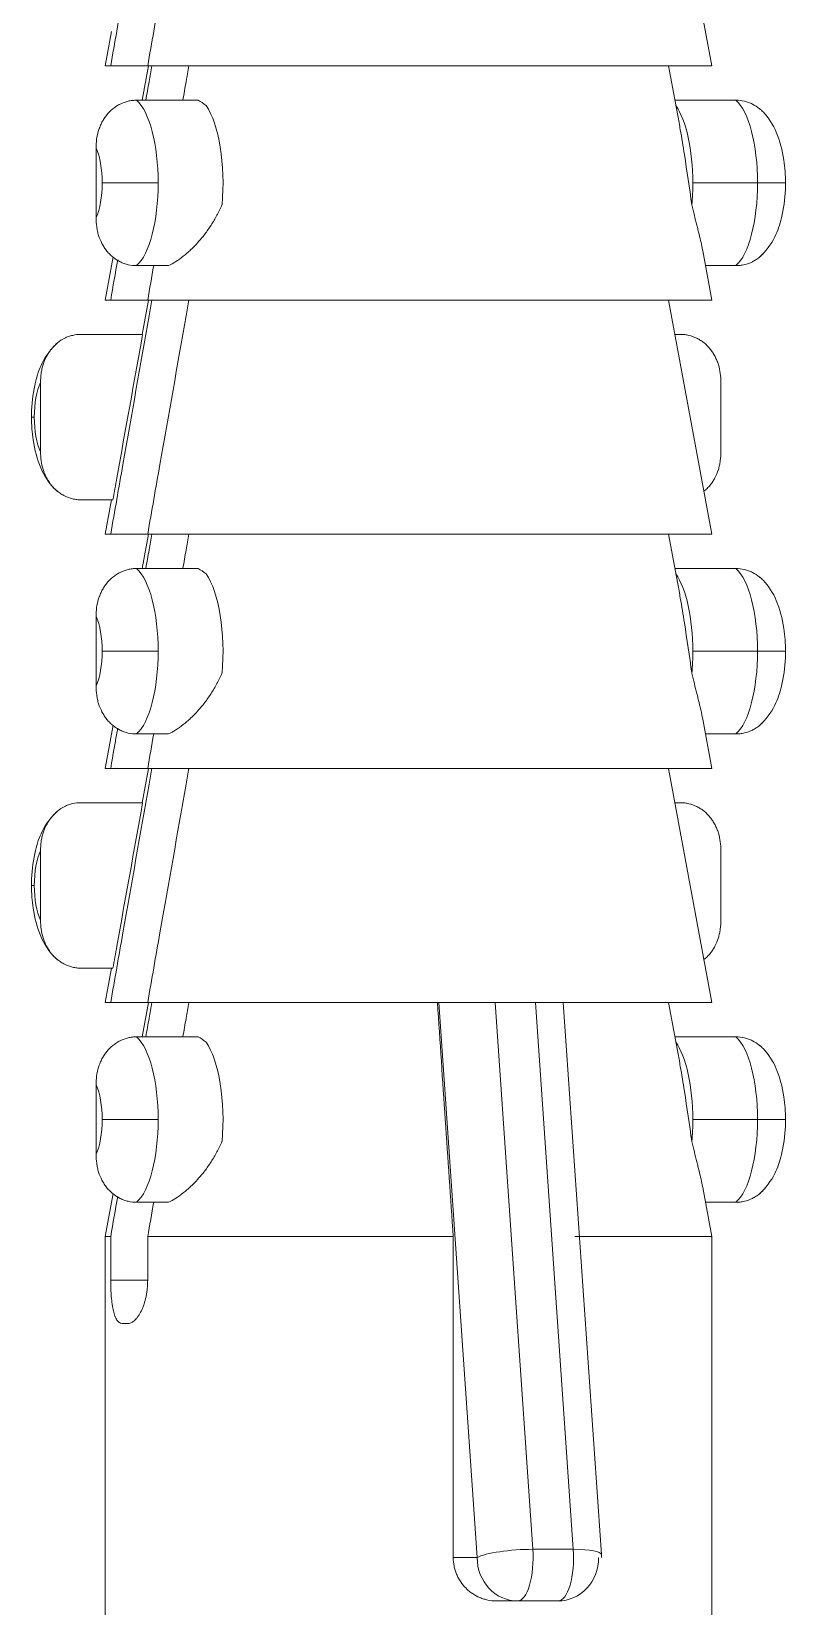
# Model space of a CAD drawing. Header units: millimetres. Extents: x 2433 to 4809, y -10272 to -6912.
# Drawn here: x 3006.65 to 3015.35, y -7176 to -7157.84 of the extents above; entities that cross this region are included whole.
import ezdxf

# ---------------------------------------------------------------- set-up
doc = ezdxf.new("R2010")
doc.units = ezdxf.units.MM

msp = doc.modelspace()

# ---------------------------------------------------------------- linework, layer by layer
at = {"linetype": 'Continuous', "lineweight": 18, "extrusion": (-1.22465e-16, -1, 0)}
for p, q in [((3014.498, -7158.238), (3013.998, -7155.538)), ((3007.571, -7157.842), (3007.498, -7158.238)), ((3007.562, -7158.238), (3007.498, -7158.238)), ((3007.562, -7158.238), (3007.989, -7158.238)), ((3007.998, -7158.238), (3007.925, -7158.634)), ((3014.498, -7158.238), (3007.989, -7158.238)), ((3014.104, -7158.812), (3013.998, -7158.238)), ((3007.861, -7158.634), (3008.572, -7158.634)), ((3014.776, -7158.634), (3014.071, -7158.634)), ((3007.393, -7159.988), (3007.393, -7159.188)), ((3007.59, -7160.442), (3007.498, -7160.938)), ((3014.498, -7160.938), (3014.393, -7160.372)), ((3007.861, -7160.542), (3008.229, -7160.542)), ((3014.776, -7160.542), (3014.425, -7160.542)), ((3007.562, -7160.938), (3007.498, -7160.938)), ((3007.562, -7160.938), (3007.989, -7160.938)), ((3007.998, -7160.938), (3007.925, -7161.334)), ((3014.498, -7160.938), (3007.989, -7160.938)), ((3014.498, -7163.638), (3013.998, -7160.938)), ((3007.22, -7161.334), (3007.931, -7161.334)), ((3014.135, -7161.334), (3014.071, -7161.334)), ((3006.753, -7161.888), (3006.753, -7162.688)), ((3014.602, -7161.888), (3014.602, -7162.688)), ((3007.22, -7163.242), (3007.588, -7163.242)), ((3007.571, -7163.242), (3007.498, -7163.638)), ((3007.562, -7163.638), (3007.498, -7163.638)), ((3007.562, -7163.638), (3007.989, -7163.638)), ((3007.998, -7163.638), (3007.925, -7164.034)), ((3014.498, -7163.638), (3007.989, -7163.638)), ((3014.104, -7164.212), (3013.998, -7163.638)), ((3007.861, -7164.034), (3008.572, -7164.034)), ((3014.776, -7164.034), (3014.071, -7164.034)), ((3007.393, -7165.388), (3007.393, -7164.588)), ((3007.59, -7165.842), (3007.498, -7166.338)), ((3007.861, -7165.942), (3008.229, -7165.942)), ((3014.498, -7166.338), (3014.393, -7165.772)), ((3014.776, -7165.942), (3014.425, -7165.942)), ((3007.562, -7166.338), (3007.498, -7166.338)), ((3007.562, -7166.338), (3007.989, -7166.338)), ((3007.998, -7166.338), (3007.925, -7166.734)), ((3014.498, -7166.338), (3007.989, -7166.338)), ((3014.498, -7169.038), (3013.998, -7166.338)), ((3007.22, -7166.734), (3007.931, -7166.734)), ((3014.135, -7166.734), (3014.071, -7166.734)), ((3006.753, -7167.288), (3006.753, -7168.088)), ((3014.602, -7167.288), (3014.602, -7168.088)), ((3007.22, -7168.642), (3007.588, -7168.642)), ((3007.571, -7168.642), (3007.498, -7169.038)), ((3007.562, -7169.038), (3007.498, -7169.038)), ((3007.562, -7169.038), (3007.989, -7169.038)), ((3007.998, -7169.038), (3007.925, -7169.434)), ((3014.498, -7169.038), (3007.989, -7169.038)), ((3013.223, -7175.404), (3012.784, -7169.038)), ((3014.104, -7169.612), (3013.998, -7169.038)), ((3007.861, -7169.434), (3008.572, -7169.434)), ((3014.776, -7169.434), (3014.071, -7169.434)), ((3007.393, -7170.788), (3007.393, -7169.988)), ((3014.498, -7171.738), (3014.393, -7171.172)), ((3007.59, -7171.242), (3007.498, -7171.738)), ((3007.861, -7171.342), (3008.229, -7171.342)), ((3014.776, -7171.342), (3014.425, -7171.342)), ((3007.562, -7171.738), (3007.498, -7171.738)), ((3007.498, -7171.738), (3007.498, -7177.738)), ((3007.562, -7171.738), (3007.562, -7172.238)), ((3007.989, -7171.738), (3011.514, -7171.738)), ((3007.989, -7171.738), (3007.989, -7172.238)), ((3011.514, -7175.438), (3011.514, -7171.738)), ((3012.916, -7171.738), (3014.498, -7171.738)), ((3014.498, -7177.738), (3014.498, -7171.738)), ((3007.764, -7172.738), (3007.693, -7172.738)), ((3012.257, -7175.938), (3012.007, -7175.938)), ((3012.257, -7175.938), (3012.724, -7175.938))]:
    msp.add_line(p, q, dxfattribs=at)
at = {"linetype": 'Continuous', "lineweight": 13, "extrusion": (-1.22465e-16, -1, 0)}
for p, q in [((3008.11, -7159.588), (3007.465, -7159.588)), ((3015.025, -7159.588), (3014.278, -7159.588)), ((3015.025, -7159.588), (3015.347, -7159.588)), ((3006.649, -7162.288), (3006.682, -7162.288)), ((3008.11, -7164.988), (3007.465, -7164.988)), ((3015.025, -7164.988), (3014.278, -7164.988)), ((3015.025, -7164.988), (3015.347, -7164.988)), ((3006.649, -7167.688), (3006.682, -7167.688)), ((3011.79, -7175.438), (3011.348, -7169.038)), ((3011.997, -7169.038), (3012.432, -7175.343)), ((3012.899, -7175.343), (3012.464, -7169.038)), ((3008.11, -7170.388), (3007.465, -7170.388)), ((3015.025, -7170.388), (3014.278, -7170.388)), ((3015.025, -7170.388), (3015.347, -7170.388)), ((3007.562, -7172.238), (3007.989, -7172.238)), ((3012.432, -7175.343), (3012.899, -7175.343)), ((3011.514, -7175.438), (3011.79, -7175.438))]:
    msp.add_line(p, q, dxfattribs=at)
at = {"linetype": 'Continuous', "lineweight": 18}
msp.add_arc((3012.724, -7175.438), 0.5, 0, 3.95, dxfattribs=at)
at = {"linetype": 'Continuous', "lineweight": 13}
for centre, major_axis, ratio, start_param, end_param in [((3007.754, -7159.588), (0, 1), 0.355976, 4.712389, 5.978493), ((3014.669, -7159.588), (0, -1), 0.355976, 1.570796, 2.8369), ((3007.287, -7159.588), (0, -0.5), 0.355976, 1.570796, 2.498092), ((3007.287, -7159.588), (0, -0.5), 0.355976, 0.643501, 1.570796), ((3007.754, -7159.588), (0, 1), 0.355976, 3.446285, 4.712389), ((3014.669, -7159.588), (0, -1), 0.355976, 0.304693, 1.570796), ((3006.859, -7162.288), (0, -0.5), 0.355976, 3.785094, 4.712389), ((3006.859, -7162.288), (0, -0.5), 0.355976, 4.712389, 5.639684), ((3007.754, -7164.988), (0, 1), 0.355976, 4.712389, 5.978493), ((3014.669, -7164.988), (0, -1), 0.355976, 1.570796, 2.8369), ((3007.287, -7164.988), (0, -0.5), 0.355976, 1.570796, 2.498092), ((3007.287, -7164.988), (0, -0.5), 0.355976, 0.643501, 1.570796), ((3007.754, -7164.988), (0, 1), 0.355976, 3.446285, 4.712389), ((3014.669, -7164.988), (0, -1), 0.355976, 0.304693, 1.570796), ((3006.859, -7167.688), (0, -0.5), 0.355976, 3.785094, 4.712389), ((3006.859, -7167.688), (0, -0.5), 0.355976, 4.712389, 5.639684), ((3007.754, -7170.388), (0, 1), 0.355976, 4.712389, 5.978493), ((3014.669, -7170.388), (0, -1), 0.355976, 1.570796, 2.8369), ((3007.287, -7170.388), (0, -0.5), 0.355976, 1.570796, 2.498092), ((3007.287, -7170.388), (0, -0.5), 0.355976, 0.643501, 1.570796), ((3007.754, -7170.388), (0, 1), 0.355976, 3.446285, 4.712389), ((3014.669, -7170.388), (0, -1), 0.355976, 0.304693, 1.570796), ((3012.257, -7175.438), (0.499, 0.034), 0.177949, 1.200653, 2.771449), ((3012.257, -7175.438), (0, 0.5), 0.355976, 3.141593, 4.903982), ((3012.724, -7175.438), (0, -0.5), 0.355976, 0, 1.762389), ((3012.724, -7175.438), (0.499, 0.034), 0.177949, 0.000027, 1.200653), ((3012.257, -7175.438), (0, -0.5), 0.934495, 4.712389, 6.283185)]:
    msp.add_ellipse(centre, major_axis=major_axis, ratio=ratio, start_param=start_param, end_param=end_param, dxfattribs=at)
at = {"linetype": 'Continuous', "lineweight": 18}
for centre, major_axis, ratio, start_param, end_param in [((3008.502, -7159.588), (0, 1), 0.355976, 4.457766, 5.814651), ((3013.922, -7159.588), (0, 1), 0.355976, 4.712389, 5.814651), ((3013.922, -7159.588), (0, 1), 0.355976, 4.457766, 4.712389), ((3008.502, -7164.988), (0, 1), 0.355976, 4.457766, 5.814651), ((3013.922, -7164.988), (0, 1), 0.355976, 4.712389, 5.814651), ((3013.922, -7164.988), (0, 1), 0.355976, 4.457766, 4.712389), ((3008.502, -7170.388), (0, 1), 0.355976, 4.457766, 5.814651), ((3013.922, -7170.388), (0, 1), 0.355976, 4.712389, 5.814651), ((3013.922, -7170.388), (0, 1), 0.355976, 4.457766, 4.712389), ((3012.724, -7175.438), (0, -0.5), 0.934495, 0, 1.570796)]:
    msp.add_ellipse(centre, major_axis=major_axis, ratio=ratio, start_param=start_param, end_param=end_param, dxfattribs=at)
for points, knots in [([(3008.038, -7155.538), (3008.027, -7155.599), (3008.016, -7155.659), (3007.904, -7156.292), (3007.804, -7156.864), (3007.656, -7157.703), (3007.609, -7157.97), (3007.562, -7158.238)], [0, 0, 0, 0, 0.067447, 0.067447, 0.702741, 0.702741, 1, 1, 1, 1]), ([(3008.465, -7155.538), (3008.454, -7155.599), (3008.443, -7155.659), (3008.332, -7156.292), (3008.231, -7156.864), (3008.083, -7157.703), (3008.036, -7157.97), (3007.989, -7158.238)], [0, 0, 0, 0, 0.067447, 0.067447, 0.702741, 0.702741, 1, 1, 1, 1]), ([(3008.038, -7158.238), (3008.027, -7158.299), (3008.016, -7158.359), (3007.993, -7158.491), (3007.98, -7158.563), (3007.968, -7158.634)], [0, 0, 0, 0, 0.459752, 0.459752, 1, 1, 1, 1]), ([(3008.465, -7158.238), (3008.454, -7158.299), (3008.443, -7158.359), (3008.42, -7158.491), (3008.407, -7158.563), (3008.395, -7158.634)], [0, 0, 0, 0, 0.459752, 0.459752, 1, 1, 1, 1]), ([(3007.393, -7159.188), (3007.393, -7159.118), (3007.402, -7159.05), (3007.428, -7158.968), (3007.434, -7158.951), (3007.447, -7158.919), (3007.461, -7158.888), (3007.479, -7158.859), (3007.492, -7158.838), (3007.497, -7158.831), (3007.507, -7158.817), (3007.512, -7158.81), (3007.539, -7158.777), (3007.563, -7158.754), (3007.601, -7158.722), (3007.615, -7158.713), (3007.636, -7158.699), (3007.643, -7158.695), (3007.657, -7158.686), (3007.664, -7158.683), (3007.701, -7158.664), (3007.732, -7158.653), (3007.779, -7158.642), (3007.796, -7158.639), (3007.828, -7158.635), (3007.844, -7158.634), (3007.861, -7158.634)], [0, 0, 0, 0, 0.25, 0.25, 0.3125, 0.3125, 0.375, 0.4375, 0.4375, 0.46875, 0.46875, 0.5, 0.5, 0.625, 0.625, 0.6875, 0.6875, 0.71875, 0.71875, 0.75, 0.75, 0.875, 0.875, 0.9375, 0.9375, 1, 1, 1, 1]), ([(3014.776, -7158.634), (3014.809, -7158.634), (3014.841, -7158.638), (3014.888, -7158.649), (3014.904, -7158.654), (3014.935, -7158.665), (3014.95, -7158.671), (3014.994, -7158.693), (3015.021, -7158.711), (3015.05, -7158.735), (3015.053, -7158.737), (3015.056, -7158.739)], [0, 0, 0, 0, 0.321117, 0.321117, 0.481676, 0.481676, 0.642235, 0.642235, 0.963352, 0.963352, 1, 1, 1, 1]), ([(3014.104, -7158.809), (3014.114, -7158.864), (3014.124, -7158.92), (3014.15, -7159.069), (3014.165, -7159.164), (3014.211, -7159.451), (3014.239, -7159.645), (3014.266, -7159.84)], [0, 0, 0, 0, 0.164651, 0.164651, 0.4431, 0.4431, 1, 1, 1, 1]), ([(3015.347, -7159.588), (3015.347, -7159.497), (3015.332, -7159.291), (3015.261, -7159.01), (3015.145, -7158.821), (3015.062, -7158.743), (3015.047, -7158.731)], [0, 0, 0, 0, 0.265683, 0.628412, 0.938194, 1, 1, 1, 1]), ([(3015.047, -7160.445), (3015.121, -7160.375), (3015.227, -7160.235), (3015.315, -7159.972), (3015.344, -7159.752), (3015.347, -7159.613), (3015.347, -7159.588)], [0, 0, 0, 0, 0.327084, 0.583022, 0.924325, 1, 1, 1, 1]), ([(3008.846, -7159.84), (3008.828, -7159.882), (3008.809, -7159.922), (3008.767, -7160.001), (3008.745, -7160.038), (3008.709, -7160.093), (3008.697, -7160.111), (3008.672, -7160.146), (3008.66, -7160.164), (3008.621, -7160.214), (3008.594, -7160.246), (3008.54, -7160.306), (3008.512, -7160.334), (3008.47, -7160.374), (3008.456, -7160.387), (3008.427, -7160.412), (3008.413, -7160.423), (3008.37, -7160.457), (3008.341, -7160.477), (3008.284, -7160.513), (3008.256, -7160.529), (3008.229, -7160.542)], [0, 0, 0, 0, 0.125, 0.125, 0.25, 0.25, 0.3125, 0.3125, 0.375, 0.375, 0.5, 0.5, 0.625, 0.625, 0.6875, 0.6875, 0.75, 0.75, 0.875, 0.875, 1, 1, 1, 1]), ([(3014.266, -7159.84), (3014.276, -7159.882), (3014.286, -7159.922), (3014.305, -7160.001), (3014.315, -7160.038), (3014.328, -7160.093), (3014.333, -7160.111), (3014.342, -7160.146), (3014.346, -7160.164), (3014.358, -7160.214), (3014.366, -7160.246), (3014.38, -7160.306), (3014.386, -7160.334), (3014.392, -7160.367), (3014.393, -7160.372), (3014.394, -7160.378)], [0, 0, 0, 0, 0.191612, 0.191612, 0.383225, 0.383225, 0.479031, 0.479031, 0.574837, 0.574837, 0.766449, 0.766449, 0.958061, 0.958061, 1, 1, 1, 1]), ([(3007.861, -7160.542), (3007.828, -7160.542), (3007.796, -7160.538), (3007.749, -7160.527), (3007.733, -7160.522), (3007.702, -7160.511), (3007.687, -7160.505), (3007.643, -7160.483), (3007.615, -7160.465), (3007.583, -7160.439), (3007.576, -7160.433), (3007.564, -7160.422), (3007.546, -7160.405), (3007.518, -7160.374), (3007.498, -7160.346), (3007.479, -7160.318), (3007.47, -7160.303), (3007.446, -7160.258), (3007.433, -7160.226), (3007.418, -7160.177), (3007.413, -7160.16), (3007.406, -7160.126), (3007.403, -7160.109), (3007.396, -7160.058), (3007.393, -7160.023), (3007.393, -7159.988)], [0, 0, 0, 0, 0.125, 0.125, 0.1875, 0.1875, 0.25, 0.25, 0.375, 0.375, 0.40625, 0.40625, 0.4375, 0.5, 0.5625, 0.5625, 0.625, 0.625, 0.75, 0.75, 0.8125, 0.8125, 0.875, 0.875, 1, 1, 1, 1]), ([(3015.087, -7160.408), (3015.075, -7160.421), (3015.062, -7160.432), (3015.035, -7160.454), (3015.022, -7160.463), (3015.001, -7160.477), (3014.994, -7160.481), (3014.98, -7160.49), (3014.972, -7160.493), (3014.936, -7160.512), (3014.905, -7160.523), (3014.857, -7160.534), (3014.841, -7160.537), (3014.809, -7160.541), (3014.792, -7160.542), (3014.776, -7160.542)], [0, 0, 0, 0, 0.148816, 0.148816, 0.29068, 0.29068, 0.361612, 0.361612, 0.432544, 0.432544, 0.716272, 0.716272, 0.858136, 0.858136, 1, 1, 1, 1]), ([(3008.038, -7160.938), (3008.027, -7160.999), (3008.016, -7161.059), (3007.904, -7161.692), (3007.804, -7162.264), (3007.656, -7163.103), (3007.609, -7163.37), (3007.562, -7163.638)], [0, 0, 0, 0, 0.067447, 0.067447, 0.702741, 0.702741, 1, 1, 1, 1]), ([(3008.465, -7160.938), (3008.454, -7160.999), (3008.443, -7161.059), (3008.332, -7161.692), (3008.231, -7162.264), (3008.083, -7163.103), (3008.036, -7163.37), (3007.989, -7163.638)], [0, 0, 0, 0, 0.067447, 0.067447, 0.702741, 0.702741, 1, 1, 1, 1]), ([(3007.22, -7161.334), (3007.187, -7161.334), (3007.155, -7161.338), (3007.108, -7161.349), (3007.092, -7161.354), (3007.061, -7161.365), (3007.046, -7161.371), (3007.002, -7161.393), (3006.974, -7161.411), (3006.942, -7161.437), (3006.936, -7161.443), (3006.923, -7161.454), (3006.905, -7161.471), (3006.877, -7161.503), (3006.857, -7161.53), (3006.838, -7161.558), (3006.83, -7161.573), (3006.806, -7161.618), (3006.793, -7161.65), (3006.777, -7161.699), (3006.773, -7161.716), (3006.765, -7161.75), (3006.762, -7161.767), (3006.755, -7161.819), (3006.753, -7161.853), (3006.753, -7161.888)], [0, 0, 0, 0, 0.125, 0.125, 0.1875, 0.1875, 0.25, 0.25, 0.375, 0.375, 0.40625, 0.40625, 0.4375, 0.5, 0.5625, 0.5625, 0.625, 0.625, 0.75, 0.75, 0.8125, 0.8125, 0.875, 0.875, 1, 1, 1, 1]), ([(3007.931, -7161.334), (3007.832, -7161.885), (3007.732, -7162.436), (3007.618, -7163.072), (3007.603, -7163.157), (3007.588, -7163.242)], [0, 0, 0, 0, 0.866606, 0.866606, 1, 1, 1, 1]), ([(3014.602, -7161.888), (3014.602, -7161.818), (3014.594, -7161.75), (3014.568, -7161.668), (3014.562, -7161.651), (3014.549, -7161.619), (3014.535, -7161.588), (3014.517, -7161.559), (3014.503, -7161.538), (3014.499, -7161.531), (3014.489, -7161.517), (3014.483, -7161.51), (3014.457, -7161.477), (3014.433, -7161.454), (3014.395, -7161.422), (3014.381, -7161.413), (3014.36, -7161.399), (3014.353, -7161.395), (3014.339, -7161.386), (3014.331, -7161.383), (3014.295, -7161.364), (3014.264, -7161.353), (3014.217, -7161.342), (3014.2, -7161.339), (3014.168, -7161.335), (3014.152, -7161.334), (3014.135, -7161.334)], [0, 0, 0, 0, 0.25, 0.25, 0.3125, 0.3125, 0.375, 0.4375, 0.4375, 0.46875, 0.46875, 0.5, 0.5, 0.625, 0.625, 0.6875, 0.6875, 0.71875, 0.71875, 0.75, 0.75, 0.875, 0.875, 0.9375, 0.9375, 1, 1, 1, 1]), ([(3006.949, -7161.431), (3006.875, -7161.501), (3006.768, -7161.641), (3006.681, -7161.904), (3006.651, -7162.125), (3006.649, -7162.263), (3006.649, -7162.288)], [0, 0, 0, 0, 0.327084, 0.583022, 0.924325, 1, 1, 1, 1]), ([(3006.649, -7162.288), (3006.648, -7162.379), (3006.664, -7162.585), (3006.735, -7162.866), (3006.851, -7163.055), (3006.934, -7163.133), (3006.949, -7163.145)], [0, 0, 0, 0, 0.265683, 0.628412, 0.938194, 1, 1, 1, 1]), ([(3006.753, -7162.688), (3006.753, -7162.758), (3006.761, -7162.826), (3006.787, -7162.908), (3006.793, -7162.925), (3006.806, -7162.957), (3006.821, -7162.988), (3006.838, -7163.017), (3006.852, -7163.038), (3006.857, -7163.045), (3006.867, -7163.059), (3006.872, -7163.066), (3006.898, -7163.099), (3006.922, -7163.122), (3006.961, -7163.154), (3006.974, -7163.163), (3006.995, -7163.177), (3007.002, -7163.181), (3007.016, -7163.19), (3007.024, -7163.193), (3007.06, -7163.212), (3007.091, -7163.223), (3007.139, -7163.234), (3007.155, -7163.237), (3007.187, -7163.241), (3007.204, -7163.242), (3007.22, -7163.242)], [0, 0, 0, 0, 0.25, 0.25, 0.3125, 0.3125, 0.375, 0.4375, 0.4375, 0.46875, 0.46875, 0.5, 0.5, 0.625, 0.625, 0.6875, 0.6875, 0.71875, 0.71875, 0.75, 0.75, 0.875, 0.875, 0.9375, 0.9375, 1, 1, 1, 1]), ([(3014.407, -7163.144), (3014.413, -7163.138), (3014.42, -7163.133), (3014.432, -7163.122), (3014.45, -7163.105), (3014.478, -7163.074), (3014.498, -7163.046), (3014.517, -7163.018), (3014.526, -7163.003), (3014.549, -7162.958), (3014.562, -7162.926), (3014.578, -7162.877), (3014.582, -7162.86), (3014.59, -7162.826), (3014.593, -7162.809), (3014.6, -7162.758), (3014.602, -7162.723), (3014.602, -7162.688)], [0, 0, 0, 0, 0.048883, 0.048883, 0.098942, 0.199059, 0.299177, 0.299177, 0.399294, 0.399294, 0.59953, 0.59953, 0.699647, 0.699647, 0.799765, 0.799765, 1, 1, 1, 1]), ([(3008.038, -7163.638), (3008.027, -7163.699), (3008.016, -7163.759), (3007.993, -7163.891), (3007.98, -7163.963), (3007.968, -7164.034)], [0, 0, 0, 0, 0.459752, 0.459752, 1, 1, 1, 1]), ([(3008.465, -7163.638), (3008.454, -7163.699), (3008.443, -7163.759), (3008.42, -7163.891), (3008.407, -7163.963), (3008.395, -7164.034)], [0, 0, 0, 0, 0.459752, 0.459752, 1, 1, 1, 1]), ([(3007.393, -7164.588), (3007.393, -7164.518), (3007.402, -7164.45), (3007.428, -7164.368), (3007.434, -7164.351), (3007.447, -7164.319), (3007.461, -7164.288), (3007.479, -7164.259), (3007.492, -7164.238), (3007.497, -7164.231), (3007.507, -7164.217), (3007.512, -7164.21), (3007.539, -7164.177), (3007.563, -7164.154), (3007.601, -7164.122), (3007.615, -7164.113), (3007.636, -7164.099), (3007.643, -7164.095), (3007.657, -7164.086), (3007.664, -7164.083), (3007.701, -7164.064), (3007.732, -7164.053), (3007.779, -7164.042), (3007.796, -7164.039), (3007.828, -7164.035), (3007.844, -7164.034), (3007.861, -7164.034)], [0, 0, 0, 0, 0.25, 0.25, 0.3125, 0.3125, 0.375, 0.4375, 0.4375, 0.46875, 0.46875, 0.5, 0.5, 0.625, 0.625, 0.6875, 0.6875, 0.71875, 0.71875, 0.75, 0.75, 0.875, 0.875, 0.9375, 0.9375, 1, 1, 1, 1]), ([(3014.776, -7164.034), (3014.809, -7164.034), (3014.841, -7164.038), (3014.888, -7164.049), (3014.904, -7164.054), (3014.935, -7164.065), (3014.95, -7164.071), (3014.994, -7164.093), (3015.021, -7164.111), (3015.05, -7164.135), (3015.053, -7164.137), (3015.056, -7164.139)], [0, 0, 0, 0, 0.321117, 0.321117, 0.481676, 0.481676, 0.642235, 0.642235, 0.963352, 0.963352, 1, 1, 1, 1]), ([(3015.347, -7164.988), (3015.347, -7164.897), (3015.332, -7164.691), (3015.261, -7164.41), (3015.145, -7164.221), (3015.062, -7164.143), (3015.047, -7164.131)], [0, 0, 0, 0, 0.265683, 0.628412, 0.938194, 1, 1, 1, 1]), ([(3014.104, -7164.209), (3014.114, -7164.264), (3014.124, -7164.32), (3014.15, -7164.469), (3014.165, -7164.564), (3014.211, -7164.851), (3014.239, -7165.045), (3014.266, -7165.24)], [0, 0, 0, 0, 0.164651, 0.164651, 0.4431, 0.4431, 1, 1, 1, 1]), ([(3015.047, -7165.845), (3015.121, -7165.775), (3015.227, -7165.635), (3015.315, -7165.372), (3015.344, -7165.152), (3015.347, -7165.013), (3015.347, -7164.988)], [0, 0, 0, 0, 0.327084, 0.583022, 0.924325, 1, 1, 1, 1]), ([(3007.861, -7165.942), (3007.828, -7165.942), (3007.796, -7165.938), (3007.749, -7165.927), (3007.733, -7165.922), (3007.702, -7165.911), (3007.687, -7165.905), (3007.643, -7165.883), (3007.615, -7165.865), (3007.583, -7165.839), (3007.576, -7165.833), (3007.564, -7165.822), (3007.546, -7165.805), (3007.518, -7165.774), (3007.498, -7165.746), (3007.479, -7165.718), (3007.47, -7165.703), (3007.446, -7165.658), (3007.433, -7165.626), (3007.418, -7165.577), (3007.413, -7165.56), (3007.406, -7165.526), (3007.403, -7165.509), (3007.396, -7165.458), (3007.393, -7165.423), (3007.393, -7165.388)], [0, 0, 0, 0, 0.125, 0.125, 0.1875, 0.1875, 0.25, 0.25, 0.375, 0.375, 0.40625, 0.40625, 0.4375, 0.5, 0.5625, 0.5625, 0.625, 0.625, 0.75, 0.75, 0.8125, 0.8125, 0.875, 0.875, 1, 1, 1, 1]), ([(3008.846, -7165.24), (3008.828, -7165.282), (3008.809, -7165.322), (3008.767, -7165.401), (3008.745, -7165.438), (3008.709, -7165.493), (3008.697, -7165.511), (3008.672, -7165.546), (3008.66, -7165.564), (3008.621, -7165.614), (3008.594, -7165.646), (3008.54, -7165.706), (3008.512, -7165.734), (3008.47, -7165.774), (3008.456, -7165.787), (3008.427, -7165.812), (3008.413, -7165.823), (3008.37, -7165.857), (3008.341, -7165.877), (3008.284, -7165.913), (3008.256, -7165.929), (3008.229, -7165.942)], [0, 0, 0, 0, 0.125, 0.125, 0.25, 0.25, 0.3125, 0.3125, 0.375, 0.375, 0.5, 0.5, 0.625, 0.625, 0.6875, 0.6875, 0.75, 0.75, 0.875, 0.875, 1, 1, 1, 1]), ([(3014.266, -7165.24), (3014.276, -7165.282), (3014.286, -7165.322), (3014.305, -7165.401), (3014.315, -7165.438), (3014.328, -7165.493), (3014.333, -7165.511), (3014.342, -7165.546), (3014.346, -7165.564), (3014.358, -7165.614), (3014.366, -7165.646), (3014.38, -7165.706), (3014.386, -7165.734), (3014.392, -7165.767), (3014.393, -7165.772), (3014.394, -7165.778)], [0, 0, 0, 0, 0.191612, 0.191612, 0.383225, 0.383225, 0.479031, 0.479031, 0.574837, 0.574837, 0.766449, 0.766449, 0.958061, 0.958061, 1, 1, 1, 1]), ([(3015.087, -7165.808), (3015.075, -7165.821), (3015.062, -7165.832), (3015.035, -7165.854), (3015.022, -7165.863), (3015.001, -7165.877), (3014.994, -7165.881), (3014.98, -7165.89), (3014.972, -7165.893), (3014.936, -7165.912), (3014.905, -7165.923), (3014.857, -7165.934), (3014.841, -7165.937), (3014.809, -7165.941), (3014.792, -7165.942), (3014.776, -7165.942)], [0, 0, 0, 0, 0.148816, 0.148816, 0.29068, 0.29068, 0.361612, 0.361612, 0.432544, 0.432544, 0.716272, 0.716272, 0.858136, 0.858136, 1, 1, 1, 1]), ([(3008.038, -7166.338), (3008.027, -7166.399), (3008.016, -7166.459), (3007.904, -7167.092), (3007.804, -7167.664), (3007.656, -7168.503), (3007.609, -7168.77), (3007.562, -7169.038)], [0, 0, 0, 0, 0.067447, 0.067447, 0.702741, 0.702741, 1, 1, 1, 1]), ([(3008.465, -7166.338), (3008.454, -7166.399), (3008.443, -7166.459), (3008.332, -7167.092), (3008.231, -7167.664), (3008.083, -7168.503), (3008.036, -7168.77), (3007.989, -7169.038)], [0, 0, 0, 0, 0.067447, 0.067447, 0.702741, 0.702741, 1, 1, 1, 1]), ([(3006.949, -7166.831), (3006.875, -7166.901), (3006.768, -7167.041), (3006.681, -7167.304), (3006.651, -7167.525), (3006.649, -7167.663), (3006.649, -7167.688)], [0, 0, 0, 0, 0.327084, 0.583022, 0.924325, 1, 1, 1, 1]), ([(3007.22, -7166.734), (3007.187, -7166.734), (3007.155, -7166.738), (3007.108, -7166.749), (3007.092, -7166.754), (3007.061, -7166.765), (3007.046, -7166.771), (3007.002, -7166.793), (3006.974, -7166.811), (3006.942, -7166.837), (3006.936, -7166.843), (3006.923, -7166.854), (3006.905, -7166.871), (3006.877, -7166.903), (3006.857, -7166.93), (3006.838, -7166.958), (3006.83, -7166.973), (3006.806, -7167.018), (3006.793, -7167.05), (3006.777, -7167.099), (3006.773, -7167.116), (3006.765, -7167.15), (3006.762, -7167.167), (3006.755, -7167.219), (3006.753, -7167.253), (3006.753, -7167.288)], [0, 0, 0, 0, 0.125, 0.125, 0.1875, 0.1875, 0.25, 0.25, 0.375, 0.375, 0.40625, 0.40625, 0.4375, 0.5, 0.5625, 0.5625, 0.625, 0.625, 0.75, 0.75, 0.8125, 0.8125, 0.875, 0.875, 1, 1, 1, 1]), ([(3007.931, -7166.734), (3007.832, -7167.285), (3007.732, -7167.836), (3007.618, -7168.472), (3007.603, -7168.557), (3007.588, -7168.642)], [0, 0, 0, 0, 0.866606, 0.866606, 1, 1, 1, 1]), ([(3014.602, -7167.288), (3014.602, -7167.218), (3014.594, -7167.15), (3014.568, -7167.068), (3014.562, -7167.051), (3014.549, -7167.019), (3014.535, -7166.988), (3014.517, -7166.959), (3014.503, -7166.938), (3014.499, -7166.931), (3014.489, -7166.917), (3014.483, -7166.91), (3014.457, -7166.877), (3014.433, -7166.854), (3014.395, -7166.822), (3014.381, -7166.813), (3014.36, -7166.799), (3014.353, -7166.795), (3014.339, -7166.786), (3014.331, -7166.783), (3014.295, -7166.764), (3014.264, -7166.753), (3014.217, -7166.742), (3014.2, -7166.739), (3014.168, -7166.735), (3014.152, -7166.734), (3014.135, -7166.734)], [0, 0, 0, 0, 0.25, 0.25, 0.3125, 0.3125, 0.375, 0.4375, 0.4375, 0.46875, 0.46875, 0.5, 0.5, 0.625, 0.625, 0.6875, 0.6875, 0.71875, 0.71875, 0.75, 0.75, 0.875, 0.875, 0.9375, 0.9375, 1, 1, 1, 1]), ([(3006.649, -7167.688), (3006.648, -7167.779), (3006.664, -7167.985), (3006.735, -7168.266), (3006.851, -7168.455), (3006.934, -7168.533), (3006.949, -7168.545)], [0, 0, 0, 0, 0.265683, 0.628412, 0.938194, 1, 1, 1, 1]), ([(3006.753, -7168.088), (3006.753, -7168.158), (3006.761, -7168.226), (3006.787, -7168.308), (3006.793, -7168.325), (3006.806, -7168.357), (3006.821, -7168.388), (3006.838, -7168.417), (3006.852, -7168.438), (3006.857, -7168.445), (3006.867, -7168.459), (3006.872, -7168.466), (3006.898, -7168.499), (3006.922, -7168.522), (3006.961, -7168.554), (3006.974, -7168.563), (3006.995, -7168.577), (3007.002, -7168.581), (3007.016, -7168.59), (3007.024, -7168.593), (3007.06, -7168.612), (3007.091, -7168.623), (3007.139, -7168.634), (3007.155, -7168.637), (3007.187, -7168.641), (3007.204, -7168.642), (3007.22, -7168.642)], [0, 0, 0, 0, 0.25, 0.25, 0.3125, 0.3125, 0.375, 0.4375, 0.4375, 0.46875, 0.46875, 0.5, 0.5, 0.625, 0.625, 0.6875, 0.6875, 0.71875, 0.71875, 0.75, 0.75, 0.875, 0.875, 0.9375, 0.9375, 1, 1, 1, 1]), ([(3014.407, -7168.544), (3014.413, -7168.538), (3014.42, -7168.533), (3014.432, -7168.522), (3014.45, -7168.505), (3014.478, -7168.474), (3014.498, -7168.446), (3014.517, -7168.418), (3014.526, -7168.403), (3014.549, -7168.358), (3014.562, -7168.326), (3014.578, -7168.277), (3014.582, -7168.26), (3014.59, -7168.226), (3014.593, -7168.209), (3014.6, -7168.158), (3014.602, -7168.123), (3014.602, -7168.088)], [0, 0, 0, 0, 0.048883, 0.048883, 0.098942, 0.199059, 0.299177, 0.299177, 0.399294, 0.399294, 0.59953, 0.59953, 0.699647, 0.699647, 0.799765, 0.799765, 1, 1, 1, 1]), ([(3008.038, -7169.038), (3008.027, -7169.099), (3008.016, -7169.159), (3007.993, -7169.291), (3007.98, -7169.363), (3007.968, -7169.434)], [0, 0, 0, 0, 0.459752, 0.459752, 1, 1, 1, 1]), ([(3008.465, -7169.038), (3008.454, -7169.099), (3008.443, -7169.159), (3008.42, -7169.291), (3008.407, -7169.363), (3008.395, -7169.434)], [0, 0, 0, 0, 0.459752, 0.459752, 1, 1, 1, 1]), ([(3007.393, -7169.988), (3007.393, -7169.918), (3007.402, -7169.85), (3007.428, -7169.768), (3007.434, -7169.751), (3007.447, -7169.719), (3007.461, -7169.688), (3007.479, -7169.659), (3007.492, -7169.638), (3007.497, -7169.631), (3007.507, -7169.617), (3007.512, -7169.61), (3007.539, -7169.577), (3007.563, -7169.554), (3007.601, -7169.522), (3007.615, -7169.513), (3007.636, -7169.499), (3007.643, -7169.495), (3007.657, -7169.486), (3007.664, -7169.483), (3007.701, -7169.464), (3007.732, -7169.453), (3007.779, -7169.442), (3007.796, -7169.439), (3007.828, -7169.435), (3007.844, -7169.434), (3007.861, -7169.434)], [0, 0, 0, 0, 0.25, 0.25, 0.3125, 0.3125, 0.375, 0.4375, 0.4375, 0.46875, 0.46875, 0.5, 0.5, 0.625, 0.625, 0.6875, 0.6875, 0.71875, 0.71875, 0.75, 0.75, 0.875, 0.875, 0.9375, 0.9375, 1, 1, 1, 1]), ([(3014.776, -7169.434), (3014.809, -7169.434), (3014.841, -7169.438), (3014.888, -7169.449), (3014.904, -7169.454), (3014.935, -7169.465), (3014.95, -7169.471), (3014.994, -7169.493), (3015.021, -7169.511), (3015.05, -7169.535), (3015.053, -7169.537), (3015.056, -7169.539)], [0, 0, 0, 0, 0.321117, 0.321117, 0.481676, 0.481676, 0.642235, 0.642235, 0.963352, 0.963352, 1, 1, 1, 1]), ([(3015.347, -7170.388), (3015.347, -7170.297), (3015.332, -7170.091), (3015.261, -7169.81), (3015.145, -7169.621), (3015.062, -7169.543), (3015.047, -7169.531)], [0, 0, 0, 0, 0.265683, 0.628412, 0.938194, 1, 1, 1, 1]), ([(3014.104, -7169.609), (3014.114, -7169.664), (3014.124, -7169.72), (3014.15, -7169.869), (3014.165, -7169.964), (3014.211, -7170.251), (3014.239, -7170.445), (3014.266, -7170.64)], [0, 0, 0, 0, 0.164651, 0.164651, 0.4431, 0.4431, 1, 1, 1, 1]), ([(3015.047, -7171.245), (3015.121, -7171.175), (3015.227, -7171.035), (3015.315, -7170.772), (3015.344, -7170.552), (3015.347, -7170.413), (3015.347, -7170.388)], [0, 0, 0, 0, 0.327084, 0.583022, 0.924325, 1, 1, 1, 1]), ([(3008.846, -7170.64), (3008.828, -7170.682), (3008.809, -7170.722), (3008.767, -7170.801), (3008.745, -7170.838), (3008.709, -7170.893), (3008.697, -7170.911), (3008.672, -7170.946), (3008.66, -7170.964), (3008.621, -7171.014), (3008.594, -7171.046), (3008.54, -7171.106), (3008.512, -7171.134), (3008.47, -7171.174), (3008.456, -7171.187), (3008.427, -7171.212), (3008.413, -7171.223), (3008.37, -7171.257), (3008.341, -7171.277), (3008.284, -7171.313), (3008.256, -7171.329), (3008.229, -7171.342)], [0, 0, 0, 0, 0.125, 0.125, 0.25, 0.25, 0.3125, 0.3125, 0.375, 0.375, 0.5, 0.5, 0.625, 0.625, 0.6875, 0.6875, 0.75, 0.75, 0.875, 0.875, 1, 1, 1, 1]), ([(3014.266, -7170.64), (3014.276, -7170.682), (3014.286, -7170.722), (3014.305, -7170.801), (3014.315, -7170.838), (3014.328, -7170.893), (3014.333, -7170.911), (3014.342, -7170.946), (3014.346, -7170.964), (3014.358, -7171.014), (3014.366, -7171.046), (3014.38, -7171.106), (3014.386, -7171.134), (3014.392, -7171.167), (3014.393, -7171.172), (3014.394, -7171.178)], [0, 0, 0, 0, 0.191612, 0.191612, 0.383225, 0.383225, 0.479031, 0.479031, 0.574837, 0.574837, 0.766449, 0.766449, 0.958061, 0.958061, 1, 1, 1, 1]), ([(3007.861, -7171.342), (3007.828, -7171.342), (3007.796, -7171.338), (3007.749, -7171.327), (3007.733, -7171.322), (3007.702, -7171.311), (3007.687, -7171.305), (3007.643, -7171.283), (3007.615, -7171.265), (3007.583, -7171.239), (3007.576, -7171.233), (3007.564, -7171.222), (3007.546, -7171.205), (3007.518, -7171.174), (3007.498, -7171.146), (3007.479, -7171.118), (3007.47, -7171.103), (3007.446, -7171.058), (3007.433, -7171.026), (3007.418, -7170.977), (3007.413, -7170.96), (3007.406, -7170.926), (3007.403, -7170.909), (3007.396, -7170.858), (3007.393, -7170.823), (3007.393, -7170.788)], [0, 0, 0, 0, 0.125, 0.125, 0.1875, 0.1875, 0.25, 0.25, 0.375, 0.375, 0.40625, 0.40625, 0.4375, 0.5, 0.5625, 0.5625, 0.625, 0.625, 0.75, 0.75, 0.8125, 0.8125, 0.875, 0.875, 1, 1, 1, 1]), ([(3015.087, -7171.208), (3015.075, -7171.221), (3015.062, -7171.232), (3015.035, -7171.254), (3015.022, -7171.263), (3015.001, -7171.277), (3014.994, -7171.281), (3014.98, -7171.29), (3014.972, -7171.293), (3014.936, -7171.312), (3014.905, -7171.323), (3014.857, -7171.334), (3014.841, -7171.337), (3014.809, -7171.341), (3014.792, -7171.342), (3014.776, -7171.342)], [0, 0, 0, 0, 0.148816, 0.148816, 0.29068, 0.29068, 0.361612, 0.361612, 0.432544, 0.432544, 0.716272, 0.716272, 0.858136, 0.858136, 1, 1, 1, 1]), ([(3007.562, -7172.238), (3007.562, -7172.271), (3007.563, -7172.304), (3007.565, -7172.352), (3007.565, -7172.367), (3007.567, -7172.399), (3007.568, -7172.415), (3007.572, -7172.46), (3007.575, -7172.489), (3007.581, -7172.529), (3007.583, -7172.543), (3007.588, -7172.568), (3007.591, -7172.58), (3007.599, -7172.615), (3007.605, -7172.635), (3007.613, -7172.658), (3007.615, -7172.662), (3007.619, -7172.671), (3007.625, -7172.683), (3007.635, -7172.7), (3007.643, -7172.711), (3007.652, -7172.721), (3007.657, -7172.725), (3007.672, -7172.735), (3007.682, -7172.738), (3007.693, -7172.738)], [0, 0, 0, 0, 0.125, 0.125, 0.1875, 0.1875, 0.25, 0.25, 0.375, 0.375, 0.4375, 0.4375, 0.5, 0.5, 0.625, 0.625, 0.65625, 0.65625, 0.6875, 0.75, 0.8125, 0.8125, 0.875, 0.875, 1, 1, 1, 1]), ([(3007.989, -7172.238), (3007.989, -7172.271), (3007.988, -7172.304), (3007.983, -7172.352), (3007.981, -7172.367), (3007.976, -7172.399), (3007.973, -7172.415), (3007.963, -7172.46), (3007.956, -7172.489), (3007.942, -7172.529), (3007.937, -7172.543), (3007.927, -7172.568), (3007.922, -7172.58), (3007.905, -7172.615), (3007.893, -7172.635), (3007.878, -7172.658), (3007.875, -7172.662), (3007.868, -7172.671), (3007.859, -7172.683), (3007.843, -7172.7), (3007.829, -7172.711), (3007.816, -7172.721), (3007.81, -7172.725), (3007.79, -7172.735), (3007.777, -7172.738), (3007.764, -7172.738)], [0, 0, 0, 0, 0.125, 0.125, 0.1875, 0.1875, 0.25, 0.25, 0.375, 0.375, 0.4375, 0.4375, 0.5, 0.5, 0.625, 0.625, 0.65625, 0.65625, 0.6875, 0.75, 0.8125, 0.8125, 0.875, 0.875, 1, 1, 1, 1]), ([(3012.007, -7175.938), (3011.975, -7175.938), (3011.944, -7175.935), (3011.897, -7175.925), (3011.882, -7175.921), (3011.852, -7175.912), (3011.836, -7175.906), (3011.792, -7175.887), (3011.764, -7175.872), (3011.724, -7175.845), (3011.71, -7175.835), (3011.685, -7175.814), (3011.673, -7175.804), (3011.639, -7175.769), (3011.618, -7175.744), (3011.591, -7175.703), (3011.582, -7175.689), (3011.566, -7175.66), (3011.552, -7175.631), (3011.541, -7175.6), (3011.531, -7175.569), (3011.527, -7175.553), (3011.517, -7175.504), (3011.514, -7175.471), (3011.514, -7175.438)], [0, 0, 0, 0, 0.125, 0.125, 0.1875, 0.1875, 0.25, 0.25, 0.375, 0.375, 0.4375, 0.4375, 0.5, 0.5, 0.625, 0.625, 0.6875, 0.6875, 0.75, 0.8125, 0.8125, 0.875, 0.875, 1, 1, 1, 1])]:
    msp.add_open_spline(points, degree=3, knots=knots, dxfattribs=at)
for points in [[(3008.572, -7158.634), (3008.603, -7158.651), (3008.633, -7158.671), (3008.662, -7158.696)], [(3007.644, -7160.474), (3007.616, -7160.629), (3007.589, -7160.783), (3007.562, -7160.938)], [(3008.059, -7160.542), (3008.036, -7160.674), (3008.012, -7160.806), (3007.989, -7160.938)], [(3008.572, -7164.034), (3008.603, -7164.051), (3008.633, -7164.071), (3008.662, -7164.096)], [(3007.644, -7165.874), (3007.616, -7166.029), (3007.589, -7166.183), (3007.562, -7166.338)], [(3008.059, -7165.942), (3008.036, -7166.074), (3008.012, -7166.206), (3007.989, -7166.338)], [(3011.514, -7171.738), (3011.453, -7170.838), (3011.392, -7169.938), (3011.331, -7169.038)], [(3008.572, -7169.434), (3008.603, -7169.451), (3008.633, -7169.471), (3008.662, -7169.496)], [(3007.644, -7171.274), (3007.616, -7171.429), (3007.589, -7171.583), (3007.562, -7171.738)], [(3008.059, -7171.342), (3008.036, -7171.474), (3008.012, -7171.606), (3007.989, -7171.738)]]:
    msp.add_open_spline(points, degree=3, dxfattribs=at)

doc.saveas('drawing.dxf')
